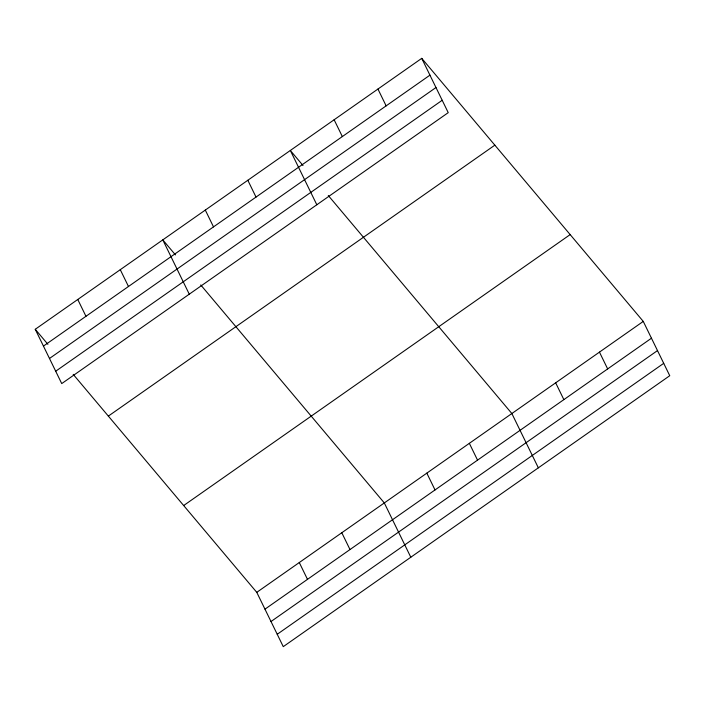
<?xml version="1.0" encoding="UTF-8"?>
<svg xmlns="http://www.w3.org/2000/svg" width="705" height="705" viewBox="0 0 705 705"><rect width="100%" height="100%" fill="white"/><g stroke="black" fill="none" stroke-linecap="round" stroke-linejoin="round"><path stroke-width="1.06" d="M421.74 58.348L448.23 112.65L61.732 383.59L35.25 329.288L421.74 58.348L643.268 321.41L669.75 375.712L283.26 646.652L256.77 592.35L73.205 374.364M43.446 346.102L429.944 75.153M49.482 358.475L435.972 87.526M55.704 371.218L442.194 100.277M108.35 416.1L494.848 145.16M183.67 505.538L570.16 234.598M256.77 592.35L643.268 321.41M264.974 609.155L651.464 338.215M271.002 621.528L657.501 350.588M277.224 634.28L663.713 363.339M302.991 165.49L290.337 150.465L316.818 204.767M328.292 195.541L511.856 413.527L538.347 467.829M175.448 254.902L162.793 239.876L189.275 294.179M200.749 284.952L384.313 502.938L410.803 557.241M35.25 329.288L47.905 344.313M599.462 352.112L607.657 368.926M555.663 382.824L563.859 399.629M377.942 89.05L386.137 105.865M334.135 119.762L342.339 136.567M469.345 443.33L477.541 460.136M426.825 473.134L435.029 489.94M247.825 180.268L256.021 197.083M205.305 210.072L213.509 226.887M341.802 532.742L349.997 549.548M299.29 562.546L307.486 579.351M120.282 269.68L128.477 286.494M77.761 299.484L85.966 316.298"/></g></svg>
